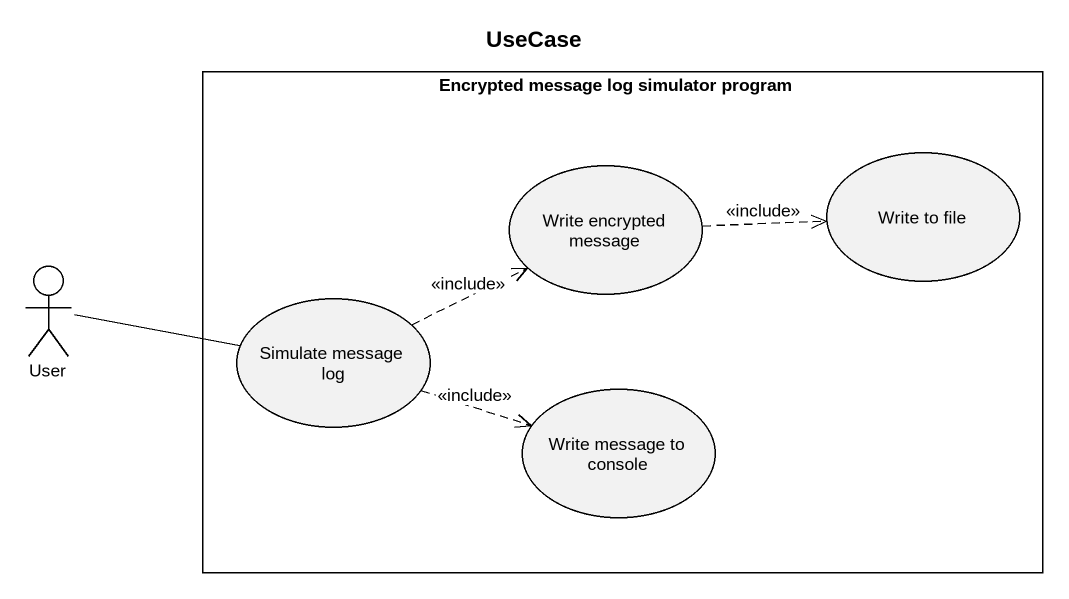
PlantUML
@startuml
title UseCase
rectangle "Encrypted message log simulator program" as Encrypted_message_log {
  usecase "Write encrypted message" as Write_encrypted_message
  usecase "Write to file" as Write_to_file
  usecase "Simulate message log" as Simulate_message_log
  usecase "Write message to console" as Write_message_to_console
}
actor User
Write_encrypted_message .right.> Write_to_file : <<include>>
User -right- Simulate_message_log
Simulate_message_log .right.> Write_encrypted_message : <<include>>
Simulate_message_log .right.> Write_message_to_console : <<include>>
@enduml
